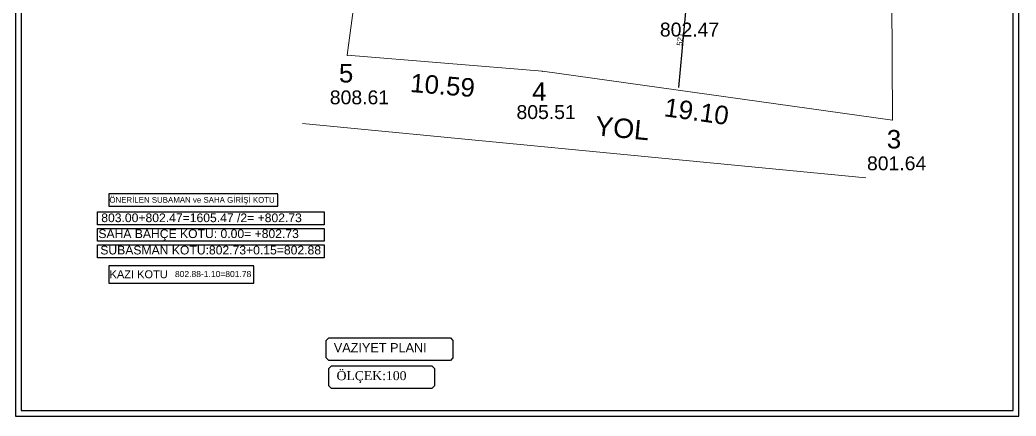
# Model space of a CAD drawing. Header units: centimetres. Extents: x -373760 to 14750, y -122502 to 29584.
# Drawn here: x -342415 to -315485, y -86589 to -75884 of the extents above; entities that cross this region are included whole.
import ezdxf

# ---------------------------------------------------------------- set-up
doc = ezdxf.new("R2010")
doc.units = ezdxf.units.CM
for name, color, linetype in [('CER', 4, 'Continuous'), ('Tarama', 253, 'Continuous'), ('ÇERÇEVE', 161, 'Continuous')]:
    doc.layers.add(name, color=color, linetype=linetype)
for name, color, linetype, lineweight in [('duvar', 10, 'Continuous', 25), ('NADI', 7, 'Continuous', 0), ('NKOT', 1, 'Continuous', 0), ('NOKTA', 30, 'Continuous', 0), ('ROL_CEPHE', 1, 'Continuous', 0), ('SiNiR', 3, 'Continuous', 0), ('ÖLÇÜ', 3, 'Continuous', 25)]:
    doc.layers.add(name, color=color, linetype=linetype, lineweight=lineweight)
doc.layers.add('Öçü', color=7, linetype='Continuous', lineweight=18, true_color=0xd1cbad)
doc.styles.get("Standard").update_dxf_attribs({"font": 'arial.ttf'})
doc.dimstyles.new('VAZİYET2', dxfattribs={"dimtxt": 30, "dimasz": 2.5, "dimexe": 5, "dimexo": 5, "dimtad": 1, "dimdec": 0, "dimtxsty": 'Standard', "dimblk": 'ARCHTICK', "dimcen": 2.5, "dimse1": 1, "dimse2": 1, "dimadec": 0, "dimazin": 0, "dimtfac": 1, "dimtdec": 0, "dimtix": 1, "dimtmove": 0, "dimatfit": 3, "dimfxl": 5, "dimfxlon": 1, "dimarcsym": 0})

# ---------------------------------------------------------------- blocks, each defined once
blk = doc.blocks.new('_ArchTick')
at = {"color": 0, "linetype": 'ByBlock', "const_width": 0.15}
blk.add_lwpolyline([(-0.5, -0.5), (0.5, 0.5)], dxfattribs=at)
blk = doc.blocks.new('*D815')
at = {"layer": 'Defpoints', "color": 0, "ltscale": 0.45, "transparency": 16777216}
for p in [(572.1, -280.5), (524.5, -799.3, 80401.5), (524.5, -799.3)]:
    blk.add_point(p, dxfattribs=at)
at = {"layer": 'Öçü', "color": 0, "lineweight": -2, "ltscale": 0.45, "transparency": 16777216}
blk.add_line((572.1, -280.5), (524.5, -799.3), dxfattribs=at)
at = {"layer": 'Öçü', "color": 0, "lineweight": -2, "ltscale": 0.45, "transparency": 16777216, "xscale": 2.5, "yscale": 2.5, "zscale": 2.5}
for p, rotation in [((572.1, -280.5), 84.75595271432225), ((524.5, -799.3), 264.7559527143222)]:
    blk.add_blockref('_ArchTick', p, dxfattribs=dict(at, rotation=rotation))
at = {"layer": 'Öçü', "color": 0, "ltscale": 0.45, "transparency": 16777216, "insert": (532.4, -538.4), "char_height": 30, "attachment_point": 5, "rotation": 84.756}
blk.add_mtext('521', dxfattribs=at)
blk = doc.blocks.new('TYUTYUTYUTYU')
at = {"layer": 'NOKTA', "lineweight": 0}
for p in [(-1266.8, -625, 80860.9), (-211.6, -710.9, 80551), (1680.3, -975.1, 80164.3)]:
    blk.add_point(p, dxfattribs=at)
at = {"layer": 'SiNiR', "lineweight": 0}
for p, q in [((-1266.8, -625, 80860.9), (-1013.3, 1284.6, 80867)), ((1672.5, 1143.3, 80335.8), (1680.3, -975.1, 80164.3)), ((-211.6, -710.9, 80551), (-1266.8, -625, 80860.9)), ((1680.3, -975.1, 80164.3), (-211.6, -710.9, 80551))]:
    blk.add_line(p, q, dxfattribs=at)
at = {"layer": 'Tarama', "lineweight": 0}
blk.add_line((-1508.4, -994.5, 80585.2), (1537.5, -1287.3, 80320.5), dxfattribs=at)
at = {"layer": 'NADI', "lineweight": 0}
for s, p in [('5', (-1311.9, -771.9, 80860.9)), ('4', (-267.1, -870.7, 80551)), ('3', (1650.3, -1128.6, 80164.3))]:
    blk.add_text(s, height=100, dxfattribs=at).set_placement(p)
at = {"layer": 'NKOT', "lineweight": 0}
for s, p in [('802.47', (423.5, -523.5, 80247)), ('808.61', (-1361.2, -889.9, 80860.9)), ('805.51', (-351.9, -969.4, 80551)), ('801.64', (1543.2, -1246.3, 80164.3))]:
    blk.add_text(s, height=75, dxfattribs=at).set_placement(p)
at = {"layer": 'ROL_CEPHE', "lineweight": 0}
for s, rotation, p in [('10.59', 355.3487, (-929.5, -823)), ('19.10', 352.0503, (442, -953.9))]:
    blk.add_text(s, height=100, rotation=rotation, dxfattribs=at).set_placement(p)
at = {"layer": 'Tarama', "lineweight": 0}
blk.add_text('YOL', height=104.77, rotation=354.6107, dxfattribs=at).set_placement((69.4, -1057.2))
at = {"layer": 'Öçü', "ltscale": 0.45}
dim = blk.add_aligned_dim(p1=(572.1, -280.5), p2=(524.5, -799.3, 80401.5), distance=0, dimstyle='VAZİYET2', dxfattribs=at)
dim.commit()
dim.dimension.update_dxf_attribs({"geometry": '*D815', "text_midpoint": (532.4, -538.4)})

msp = doc.modelspace()

# ---------------------------------------------------------------- linework, layer by layer
for p, q in [((-340008.09, -80583.06), (-340008.09, -80915.6)), ((-335444.38, -80583.06), (-340008.09, -80583.06)), ((-335444.38, -80583.06), (-340008.09, -80583.06)), ((-335444.38, -80920.8), (-335444.38, -80588.26)), ((-340008.09, -80915.6), (-335444.38, -80915.6)), ((-340008.09, -82527.93), (-340008.09, -82993.49)), ((-336087, -82527.93), (-340008.09, -82527.93)), ((-336087, -82527.93), (-340008.09, -82527.93)), ((-336087, -83000.76), (-336087, -82535.21)), ((-340008.09, -82993.49), (-336087, -82993.49))]:
    msp.add_line(p, q)
at = {"layer": 'CER', "color": 2}
for points in [[(-342534.34, -86588.86), (-315410.17, -86588.86), (-315410.17, -56588.86), (-342534.34, -56588.86)], [(-342384.34, -86438.86), (-315560.17, -86438.86), (-315560.17, -56738.86), (-342384.34, -56738.86)]]:
    msp.add_lwpolyline(points, close=True, dxfattribs=at)
at = {"layer": 'ÇERÇEVE'}
for points in [[(-334067.93, -84473.75), (-330778.8, -84473.75), (-330708.8, -84543.75), (-330708.8, -85015.6), (-330778.8, -85085.6), (-334067.93, -85085.6), (-334137.93, -85015.6), (-334137.93, -84543.75)], [(-333993.69, -85229.72), (-331278.35, -85229.72), (-331208.35, -85299.72), (-331208.35, -85771.57), (-331278.35, -85841.57), (-333993.69, -85841.57), (-334063.69, -85771.57), (-334063.69, -85299.72)]]:
    msp.add_lwpolyline(points, close=True, dxfattribs=at)
at = {"layer": 'ÖLÇÜ'}
for points in [[(-340318.79, -81072.98), (-334191.05, -81072.98), (-334191.05, -81423.79), (-340318.79, -81423.79)], [(-340318.79, -81515.97), (-334191.05, -81515.97), (-334191.05, -81866.78), (-340318.79, -81866.78)], [(-340318.79, -81958.95), (-334191.05, -81958.95), (-334191.05, -82309.76), (-340318.79, -82309.76)]]:
    msp.add_lwpolyline(points, close=True, dxfattribs=at)

# ---------------------------------------------------------------- block references
at = {"layer": 'duvar', "xscale": 5, "yscale": 5, "zscale": 5}
msp.add_blockref('TYUTYUTYUTYU', (-327231.49, -73715.03), dxfattribs=at)

# ---------------------------------------------------------------- texts
for s, height, p in [('ÖNERİLEN SUBAMAN ve SAHA GİRİŞİ KOTU', 152.3614, (-339996.33, -80822.81)), ('KAZI KOTU', 213.306, (-339991.62, -82863.58))]:
    msp.add_text(s, height=height).set_placement(p)
at = {"layer": 'NKOT', "lineweight": 0}
for s, height, p in [('803.00+802.47=1605.47 /2= +802.73', 235.0425, (-340215.92, -81348.61, 116915.51)), ('SAHA BAHÇE KOTU: 0.00= +802.73', 235.0425, (-340294.15, -81778.39, 116915.51)), ('SUBASMAN KOTU:802.73+0.15=802.88', 235.0425, (-340242, -82221.2, 116915.51)), ('802.88-1.10=801.78', 164.5297, (-338223.69, -82832.93, 81840.86))]:
    msp.add_text(s, height=height, rotation=0.000571, dxfattribs=at).set_placement(p)
at = {"layer": 'ÇERÇEVE', "char_height": 245, "attachment_point": 1}
for s, insert in [('{\\f@Arial Unicode MS|b0|i0|c162|p34;VAZIYET PLANI}', (-333929.61, -84617.39)), ('{\\f@Gungsuh|b0|i0|c162|p18;ÖLÇEK:100}', (-333855.37, -85373.36))]:
    msp.add_mtext_dynamic_manual_height_columns(s, width=6955.2989, gutter_width=125, heights=[0], dxfattribs=dict(at, insert=insert))

doc.saveas('drawing.dxf')
